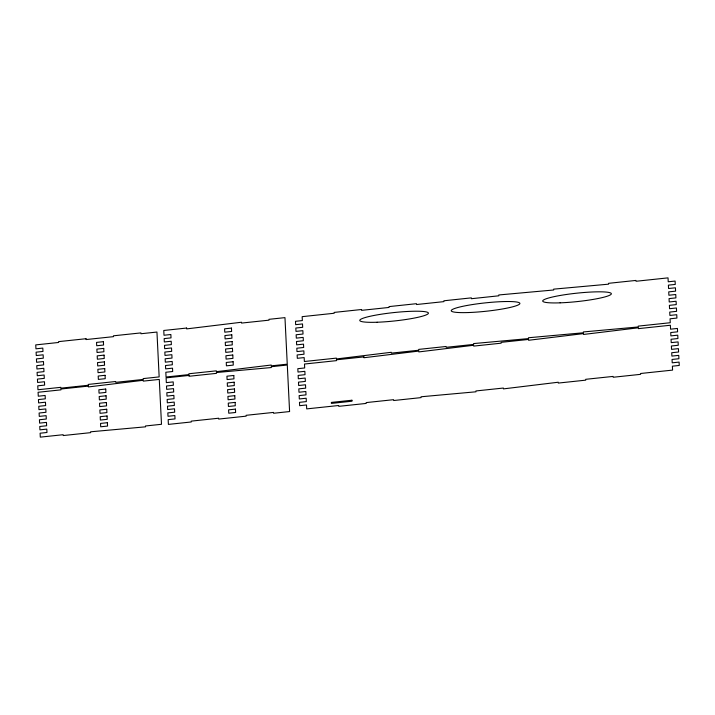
<?xml version="1.0" encoding="UTF-8"?>
<svg xmlns="http://www.w3.org/2000/svg" width="715" height="715" viewBox="0 0 715 715"><rect width="100%" height="100%" fill="white"/><g stroke="black" fill="none" stroke-linecap="round" stroke-linejoin="round"><path stroke-width="1.07" d="M86.014 338.722L58.576 341.627L58.621 342.467L35.75 344.898L35.947 348.822L42.802 348.089L42.971 351.458L36.108 352.182L36.277 355.552L43.132 354.819L43.302 358.188L36.438 358.912L36.608 362.273L43.463 361.549L43.633 364.909L36.769 365.642L36.939 369.003L43.803 368.279L43.964 371.639L37.109 372.372L37.269 375.733L44.133 375.009L44.294 378.369L37.439 379.102L37.6 382.462L44.464 381.739L44.625 385.099L37.77 385.823L37.958 389.755L60.829 387.324L60.873 388.173L88.311 385.26L88.267 384.42L115.714 381.506L115.75 382.355L143.197 379.442L143.152 378.601L159.159 376.903L156.951 332.046L140.944 333.744L140.9 332.904L113.462 335.809L113.497 336.649L86.059 339.562L86.014 338.722M186.633 328.051L163.771 330.473L164.003 335.246L170.858 334.513L171.028 337.882L164.164 338.606L164.334 341.976L171.198 341.243L171.359 344.612L164.495 345.336L164.665 348.706L171.529 347.973L171.689 351.342L164.834 352.066L164.995 355.427L171.859 354.703L172.02 358.063L165.165 358.796L165.326 362.156L172.19 361.433L172.351 364.793L165.496 365.526L165.657 368.886L172.521 368.162L172.681 371.523L165.826 372.256L166.059 377.019L188.93 374.597L188.885 373.757L216.323 370.844L216.368 371.684L271.208 365.025L271.253 365.866L287.26 364.167L284.963 317.63L268.956 319.328L269.001 320.168L241.554 323.073L241.518 322.233L186.678 328.891L186.633 328.051M361.567 309.506L334.128 312.419L334.173 313.259L302.159 316.656L302.347 320.579L295.492 321.303L295.653 324.673L302.517 323.94L302.686 327.309L295.822 328.033L295.983 331.394L302.847 330.67L303.017 334.039L296.153 334.763L296.323 338.124L303.178 337.4L303.348 340.76L296.484 341.493L296.654 344.853L303.509 344.13L303.678 347.49L296.814 348.223L296.984 351.583L303.839 350.859L304.009 354.22L297.145 354.953L297.315 358.313L304.17 357.589L304.367 361.513L336.381 358.117L336.425 358.957L391.266 352.298L391.302 353.139L418.749 350.234L418.704 349.394L446.142 346.48L446.187 347.32L473.625 344.416L473.589 343.575L528.51 338.597L528.465 337.757L583.395 332.779L583.351 331.939L638.272 326.961L638.236 326.12L670.25 322.724L670.053 318.801L676.917 318.068L676.748 314.707L669.892 315.431L669.723 312.071L676.587 311.347L676.417 307.977L669.562 308.71L669.392 305.341L676.256 304.617L676.086 301.247L669.222 301.98L669.061 298.611L675.916 297.887L675.755 294.517L668.891 295.25L668.731 291.881L675.586 291.157L675.425 287.796L668.561 288.52L668.4 285.151L675.255 284.427L675.094 281.067L668.23 281.79L668.033 277.867L636.019 281.263L635.984 280.423L608.537 283.328L608.581 284.168L553.66 289.146L553.696 289.986L498.775 294.964L498.82 295.804L471.373 298.709L471.337 297.869L443.89 300.783L443.935 301.623L416.496 304.527L416.452 303.687L389.014 306.601L389.049 307.441L361.611 310.346L361.567 309.506M103.407 341.672L96.543 342.396L96.704 345.756L103.568 345.032L103.407 341.672M231.463 328.096L224.599 328.82L224.769 332.18L231.624 331.456L231.463 328.096M103.738 348.393L96.874 349.126L97.043 352.486L103.898 351.762L103.738 348.393M231.794 334.826L224.93 335.55L225.1 338.91L231.955 338.186L231.794 334.826M104.068 355.123L97.204 355.856L97.374 359.216L104.229 358.492L104.068 355.123M232.125 341.547L225.261 342.279L225.431 345.64L232.286 344.916L232.125 341.547M104.399 361.853L97.535 362.585L97.705 365.946L104.56 365.222L104.399 361.853M232.455 348.276L225.591 349.009L225.761 352.37L232.625 351.646L232.455 348.276M104.73 368.582L97.866 369.306L98.035 372.676L104.891 371.943L104.73 368.582M232.786 355.006L225.931 355.73L226.092 359.1L232.956 358.376L232.786 355.006M105.06 375.312L98.196 376.036L98.366 379.406L105.23 378.673L105.06 375.312M233.117 361.736L226.262 362.46L226.423 365.83L233.287 365.097L233.117 361.736M88.356 386.1L60.909 389.014L60.954 389.854L38.083 392.276L38.279 396.199L45.134 395.475L45.304 398.836L38.44 399.569L38.61 402.929L45.474 402.205L45.635 405.566L38.78 406.29L38.941 409.659L45.805 408.935L45.966 412.296L39.111 413.02L39.271 416.389L46.135 415.656L46.296 419.026L39.441 419.75L39.602 423.119L46.466 422.386L46.627 425.756L39.772 426.48L39.933 429.849L46.797 429.116L46.967 432.486L40.103 433.21L40.299 437.133L63.161 434.711L63.206 435.551L90.644 432.647L90.608 431.797L145.529 426.828L145.485 425.979L161.492 424.29L159.284 379.424L143.277 381.122L143.232 380.282L88.392 386.94L88.356 386.1M188.966 375.438L166.103 377.86L166.336 382.623L173.2 381.899L173.361 385.26L166.506 385.993L166.666 389.353L173.531 388.629L173.691 391.99L166.836 392.723L166.997 396.083L173.861 395.359L174.022 398.72L167.167 399.444L167.328 402.813L174.192 402.08L174.362 405.45L167.498 406.174L167.667 409.543L174.523 408.81L174.692 412.18L167.828 412.904L167.998 416.273L174.853 415.54L175.023 418.91L168.159 419.634L168.391 424.397L191.263 421.975L191.218 421.135L218.665 418.221L218.701 419.07L246.148 416.157L246.103 415.317L273.541 412.412L273.586 413.252L289.593 411.554L287.296 365.007L271.289 366.706L271.334 367.546L216.413 372.524L216.448 373.364L189.01 376.278L188.966 375.438M363.908 356.892L336.461 359.797L336.506 360.637L304.492 364.033L304.688 367.957L297.824 368.69L297.994 372.05L304.849 371.326L305.019 374.687L298.155 375.42L298.325 378.78L305.18 378.056L305.35 381.417L298.486 382.141L298.656 385.51L305.511 384.777L305.68 388.147L298.816 388.871L298.986 392.24L305.85 391.507L306.011 394.877L299.147 395.601L299.317 398.97L306.181 398.237L306.342 401.607L299.487 402.331L299.648 405.691L306.512 404.967L306.699 408.891L338.713 405.503L338.758 406.343L366.196 403.43L366.16 402.59L393.599 399.685L393.643 400.525L421.081 397.612L421.037 396.771L475.967 391.793L475.922 390.953L503.36 388.048L503.405 388.889L558.245 382.23L558.29 383.07L585.728 380.157L585.683 379.316L613.13 376.412L613.166 377.252L640.613 374.338L640.569 373.498L672.583 370.102L672.386 366.178L679.25 365.454L679.08 362.094L672.225 362.818L672.055 359.448L678.919 358.724L678.75 355.364L671.894 356.088L671.725 352.727L678.589 351.995L678.419 348.634L671.564 349.358L671.394 345.997L678.258 345.265L678.088 341.904L671.233 342.628L671.063 339.268L677.927 338.535L677.757 335.174L670.893 335.898L670.733 332.538L677.588 331.814L677.427 328.444L670.563 329.177L670.375 325.245L638.361 328.641L638.316 327.801L583.476 334.459L583.431 333.619L528.591 340.277L528.555 339.437L501.108 342.342L501.152 343.182L473.714 346.096L473.67 345.256L418.829 351.914L418.784 351.074L363.944 357.732L363.908 356.892M105.74 389.049L98.876 389.773L99.045 393.143L105.9 392.41L105.74 389.049M233.796 375.473L226.932 376.197L227.102 379.567L233.966 378.843L233.796 375.473M106.07 395.779L99.206 396.503L99.376 399.873L106.231 399.14L106.07 395.779M234.127 382.203L227.272 382.927L227.433 386.297L234.297 385.564L234.127 382.203M106.401 402.509L99.537 403.233L99.707 406.603L106.571 405.87L106.401 402.509M234.457 388.933L227.602 389.657L227.763 393.027L234.627 392.294L234.457 388.933M106.732 409.239L99.877 409.963L100.037 413.324L106.901 412.6L106.732 409.239M234.788 395.663L227.933 396.387L228.094 399.757L234.958 399.024L234.788 395.663M107.062 415.96L100.207 416.693L100.368 420.054L107.232 419.33L107.062 415.96M235.119 402.393L228.264 403.117L228.425 406.478L235.289 405.754L235.119 402.393M107.393 422.69L100.538 423.423L100.699 426.784L107.563 426.06L107.393 422.69M235.45 409.114L228.594 409.847L228.755 413.207L235.619 412.483L235.45 409.114M351.932 400.239L331.358 402.42L331.403 403.403L351.986 401.222L351.932 400.239M468.611 312.535A34.499 4.201 -6.1 0 0 519.885 303.437A34.499 4.201 -6.1 0 0 468.253 305.251A34.499 4.201 -6.1 0 0 468.611 312.535M560.077 302.838A34.499 4.201 -6.1 0 0 611.352 293.74A34.499 4.201 -6.1 0 0 559.72 295.554A34.499 4.201 -6.1 0 0 560.077 302.838M377.136 322.233A34.499 4.201 -6.1 0 0 428.41 313.134A34.499 4.201 -6.1 0 0 376.778 314.949A34.499 4.201 -6.1 0 0 377.136 322.233"/></g></svg>
